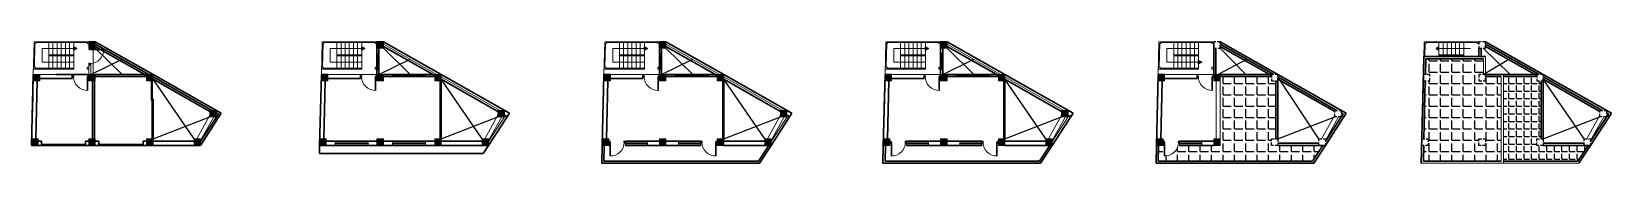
# Model space of a CAD drawing. Header units: inches. Extents: x 159242 to 346502, y -56182 to -26384.
# Drawn here: x 159242 to 162675, y -26649 to -26384 of the extents above; entities outside this region: 3.
import ezdxf

# ---------------------------------------------------------------- set-up
doc = ezdxf.new("R2010")
doc.units = ezdxf.units.IN
doc.header["$LTSCALE"] = 5
doc.header["$MEASUREMENT"] = 0
doc.linetypes.add('HIDDEN', pattern=[0.375, 0.25, -0.125])
for name, color, linetype, lineweight in [('A-WALL', 7, 'Continuous', 9), ('DOOR', 62, 'Continuous', 0), ('Dw', 2, 'Continuous', 18)]:
    doc.layers.add(name, color=color, linetype=linetype, lineweight=lineweight)
doc.layers.add('WALL', color=7, linetype='Continuous')

# ---------------------------------------------------------------- blocks, each defined once
blk = doc.blocks.new('A$C27B36B59')
at = {"layer": 'DOOR'}
for p, q in [((0, 4), (0, 0)), ((2.5, 4), (0, 4)), ((0, 0), (3, 0)), ((2.5, 2.5), (2.5, 4)), ((3, 2.5), (2.5, 2.5)), ((3, 0), (3, 2.5))]:
    blk.add_line(p, q, dxfattribs=at)
for centre, radius, start, end in [((-1.4, -0.5), 4.75, 22.1411, 72.838), ((1.3, 2.1), 1.64, 45.138, 144.8948), ((2.2, 0.3), 2.49, 83.3149, 152.658), ((0.1, 0.4), 2.05, 349.4875, 93.6805), ((2, -0.5), 2.01, 58.7447, 166.495), ((-0.1, 0.3), 1.13, 343.542, 86.947), ((2.1, -0.4), 1.17, 38.2816, 160.1519)]:
    blk.add_arc(centre, radius, start, end, dxfattribs=at)
blk = doc.blocks.new('D2')
at = {"layer": 'DOOR'}
for p, q in [((74474, 24047.6), (74474, 24018.1)), ((74474, 24047.6), (74475.5, 24047.6)), ((74475.5, 24047.6), (74475.5, 24018.1))]:
    blk.add_line(p, q, dxfattribs=at)
blk.add_arc((74474, 24047.6), 29.5, 180, 272.9146, dxfattribs=at)
at = {"layer": 'DOOR', "xscale": -1, "rotation": 180}
blk.add_blockref('A$C27B36B59', (74442, 24050.1), dxfattribs=at)
at = {"layer": 'DOOR', "rotation": 180}
blk.add_blockref('A$C27B36B59', (74478, 24050.1), dxfattribs=at)

msp = doc.modelspace()

# ---------------------------------------------------------------- hatches: boundary and pattern name
at = {"ltscale": 5}
for points in [[(159333.1, -26402.7), (159333.1, -26395.7), (159340, -26399.2)], [(159959.2, -26402.7), (159959.2, -26395.7), (159966.1, -26399.2)], [(160573.5, -26402.7), (160573.5, -26395.7), (160580.3, -26399.2)], [(161184.5, -26402.7), (161184.5, -26395.7), (161191.3, -26399.2)], [(162300.6, -26402.7), (162300.6, -26395.7), (162293.8, -26399.2)], [(161778.1, -26432.4), (161778.1, -26425.3), (161785, -26428.9)]]:
    msp.add_hatch(color=256, dxfattribs=at).paths.add_polyline_path(points)
at = {"layer": 'WALL', "linetype": 'ByBlock', "ltscale": 5, "true_color": 0xf8991e}
h = msp.add_hatch(color=30, dxfattribs=at)
h.dxf.hatch_style = 1
h.paths.add_polyline_path([(159380.1, -26384.4), (159366.1, -26384.4), (159366.1, -26398.4), (159380.1, -26398.4)])
h = msp.add_hatch(color=30, dxfattribs=at)
h.dxf.hatch_style = 1
h.paths.add_polyline_path([(159992.2, -26398.4), (160006.2, -26398.4), (160006.2, -26384.4), (159992.2, -26384.4)])
h = msp.add_hatch(color=30, dxfattribs=at)
h.dxf.hatch_style = 1
h.paths.add_polyline_path([(160606.5, -26398.4), (160620.5, -26398.4), (160620.5, -26384.4), (160606.5, -26384.4)])
h = msp.add_hatch(color=30, dxfattribs=at)
h.dxf.hatch_style = 1
h.paths.add_polyline_path([(161217.5, -26398.4), (161231.5, -26398.4), (161231.5, -26384.4), (161217.5, -26384.4)])
h = msp.add_hatch(dxfattribs=at)
h.set_pattern_fill('ANGLE', color=30, scale=90)
h.set_pattern_definition([(0, (23258.545, 650.744), (0, 24.75), [18, -6.75]), (90, (23258.545, 650.744), (-24.75, 2e-15), [18, -6.75])])
h.paths.add_polyline_path([(162436.1, -26460.3), (162401.6, -26460.3), (162401.6, -26469.8), (162387.6, -26469.8), (162387.6, -26455.8), (162396.6, -26455.8), (162397.6, -26455.2), (162397.6, -26421.3), (162272.1, -26421.3), (162271.3, -26455.8), (162280.8, -26455.8), (162280.8, -26469.8), (162270.9, -26469.8), (162267.9, -26596.1), (162277.4, -26596.1), (162277.4, -26610.1), (162267.6, -26610.1), (162266.8, -26644.6), (162436.1, -26644.6)])
h.paths.add_polyline_path([(162387.6, -26596.1), (162401.6, -26596.1), (162401.6, -26610.1), (162387.6, -26610.1)], flags=16)
h = msp.add_hatch(color=30, dxfattribs=at)
h.dxf.hatch_style = 1
h.paths.add_polyline_path([(159259.2, -26455.8), (159245.2, -26455.8), (159245.2, -26469.8), (159259.2, -26469.8)])
h = msp.add_hatch(color=30, dxfattribs=at)
h.dxf.hatch_style = 1
h.paths.add_polyline_path([(159380.1, -26455.8), (159366.1, -26455.8), (159366.1, -26469.8), (159380.1, -26469.8)])
h = msp.add_hatch(color=30, dxfattribs=at)
h.dxf.hatch_style = 1
h.paths.add_polyline_path([(159505.7, -26469.8), (159505.7, -26455.8), (159491.7, -26455.8), (159491.7, -26469.8)])
h = msp.add_hatch(color=30, dxfattribs=at)
h.dxf.hatch_style = 1
h.paths.add_polyline_path([(159871.4, -26469.8), (159885.4, -26469.8), (159885.4, -26455.8), (159871.4, -26455.8)])
h = msp.add_hatch(color=30, dxfattribs=at)
h.dxf.hatch_style = 1
h.paths.add_polyline_path([(159992.2, -26469.8), (160006.2, -26469.8), (160006.2, -26455.8), (159992.2, -26455.8)])
h = msp.add_hatch(color=30, dxfattribs=at)
h.dxf.hatch_style = 1
h.paths.add_polyline_path([(160131.8, -26469.8), (160131.8, -26455.8), (160117.8, -26455.8), (160117.8, -26469.8)])
h = msp.add_hatch(color=30, dxfattribs=at)
h.dxf.hatch_style = 1
h.paths.add_polyline_path([(160485.6, -26469.8), (160499.6, -26469.8), (160499.6, -26455.8), (160485.6, -26455.8)])
h = msp.add_hatch(color=30, dxfattribs=at)
h.dxf.hatch_style = 1
h.paths.add_polyline_path([(160606.5, -26469.8), (160620.5, -26469.8), (160620.5, -26455.8), (160606.5, -26455.8)])
h = msp.add_hatch(color=30, dxfattribs=at)
h.dxf.hatch_style = 1
h.paths.add_polyline_path([(160746, -26469.8), (160746, -26455.8), (160732, -26455.8), (160732, -26469.8)])
h = msp.add_hatch(color=30, dxfattribs=at)
h.dxf.hatch_style = 1
h.paths.add_polyline_path([(161096.6, -26469.8), (161110.6, -26469.8), (161110.6, -26455.8), (161096.6, -26455.8)])
h = msp.add_hatch(color=30, dxfattribs=at)
h.dxf.hatch_style = 1
h.paths.add_polyline_path([(161217.5, -26469.8), (161231.5, -26469.8), (161231.5, -26455.8), (161217.5, -26455.8)])
h = msp.add_hatch(color=30, dxfattribs=at)
h.dxf.hatch_style = 1
h.paths.add_polyline_path([(161357, -26469.8), (161357, -26455.8), (161343, -26455.8), (161343, -26469.8)])
h = msp.add_hatch(color=30, dxfattribs=at)
h.dxf.hatch_style = 1
h.paths.add_polyline_path([(161690.2, -26469.8), (161704.2, -26469.8), (161704.2, -26455.8), (161690.2, -26455.8)])
h = msp.add_hatch(dxfattribs=at)
h.set_pattern_fill('ANGLE', color=30, scale=90)
h.set_pattern_definition([(0, (23355.018, 650.744), (0, 24.75), [18, -6.75]), (90, (23355.018, 650.744), (-24.75, 2e-15), [18, -6.75])])
h.paths.add_polyline_path([(161825.1, -26460.3), (161825.1, -26469.8), (161825.1, -26596.1), (161825.1, -26610.1), (161811.1, -26610.1), (161736.9, -26610.1), (161736.9, -26605.1), (161734.4, -26605.1, -0.414214), (161703.4, -26633), (161703.4, -26605.1), (161700.9, -26605.1), (161700.9, -26610.1), (161691.1, -26610.1), (161690.3, -26644.6), (162026, -26644.6), (162048.3, -26610.1), (161950.7, -26610.1), (161936.7, -26610.1), (161936.7, -26596.1), (161946.2, -26596.1), (161946.2, -26469.8), (161936.7, -26469.8), (161936.7, -26460.3)])
h.paths.add_polyline_path([(161860.3, -26544.2), (161917.6, -26544.2), (161917.6, -26536.5), (161860.3, -26536.5)], flags=24)
h = msp.add_hatch(color=30, dxfattribs=at)
h.dxf.hatch_style = 1
h.paths.add_polyline_path([(161811.1, -26469.8), (161825.1, -26469.8), (161825.1, -26455.8), (161811.1, -26455.8)])
h = msp.add_hatch(dxfattribs=at)
h.set_pattern_fill('ANGLE', color=30, scale=60)
h.set_pattern_definition([(0, (23258.545, 650.744), (0, 16.5), [12, -4.5]), (90, (23258.545, 650.744), (-16.5, 1e-15), [12, -4.5])])
h.paths.add_polyline_path([(162522.7, -26469.8), (162513.2, -26469.8), (162513.2, -26460.3), (162440.6, -26460.3), (162440.6, -26644.6), (162602.6, -26644.6), (162624.9, -26610.1), (162527.2, -26610.1), (162513.2, -26610.1), (162513.2, -26596.1), (162522.7, -26596.1)])
h = msp.add_hatch(color=30, dxfattribs=at)
h.dxf.hatch_style = 1
h.paths.add_polyline_path([(159629.1, -26533.9), (159629.1, -26547.9), (159643.1, -26547.9), (159643.1, -26533.9)])
h = msp.add_hatch(color=30, dxfattribs=at)
h.dxf.hatch_style = 1
h.paths.add_polyline_path([(160255.2, -26533.9), (160255.2, -26547.9), (160269.2, -26547.9), (160269.2, -26533.9)])
h = msp.add_hatch(color=30, dxfattribs=at)
h.dxf.hatch_style = 1
h.paths.add_polyline_path([(160869.4, -26533.9), (160869.4, -26547.9), (160883.4, -26547.9), (160883.4, -26533.9)])
h = msp.add_hatch(color=30, dxfattribs=at)
h.dxf.hatch_style = 1
h.paths.add_polyline_path([(161480.4, -26533.9), (161480.4, -26547.9), (161494.4, -26547.9), (161494.4, -26533.9)])
h = msp.add_hatch(color=30, dxfattribs=at)
h.dxf.hatch_style = 1
h.paths.add_polyline_path([(159241.9, -26596.1), (159241.9, -26610.1), (159255.9, -26610.1), (159255.9, -26596.1)])
h = msp.add_hatch(color=30, dxfattribs=at)
h.dxf.hatch_style = 1
h.paths.add_polyline_path([(159366.1, -26596.1), (159366.1, -26610.1), (159380.1, -26610.1), (159380.1, -26596.1)])
h = msp.add_hatch(color=30, dxfattribs=at)
h.dxf.hatch_style = 1
h.paths.add_polyline_path([(159491.7, -26596.1), (159491.7, -26610.1), (159505.7, -26610.1), (159505.7, -26596.1)])
h = msp.add_hatch(color=30, dxfattribs=at)
h.dxf.hatch_style = 1
h.paths.add_polyline_path([(159594.7, -26596.1), (159594.7, -26610.1), (159608.7, -26610.1), (159608.7, -26596.1)])
h = msp.add_hatch(color=30, dxfattribs=at)
h.dxf.hatch_style = 1
h.paths.add_polyline_path([(159868, -26596.1), (159868, -26610.1), (159882, -26610.1), (159882, -26596.1)])
h = msp.add_hatch(color=30, dxfattribs=at)
h.dxf.hatch_style = 1
h.paths.add_polyline_path([(159992.2, -26596.1), (159992.2, -26610.1), (160006.2, -26610.1), (160006.2, -26596.1)])
h = msp.add_hatch(color=30, dxfattribs=at)
h.dxf.hatch_style = 1
h.paths.add_polyline_path([(160117.8, -26596.1), (160117.8, -26610.1), (160131.8, -26610.1), (160131.8, -26596.1)])
h = msp.add_hatch(color=30, dxfattribs=at)
h.dxf.hatch_style = 1
h.paths.add_polyline_path([(160220.8, -26596.1), (160220.8, -26610.1), (160234.8, -26610.1), (160234.8, -26596.1)])
h = msp.add_hatch(color=30, dxfattribs=at)
h.dxf.hatch_style = 1
h.paths.add_polyline_path([(160482.2, -26596.1), (160482.2, -26610.1), (160496.2, -26610.1), (160496.2, -26596.1)])
h = msp.add_hatch(color=30, dxfattribs=at)
h.dxf.hatch_style = 1
h.paths.add_polyline_path([(160606.5, -26596.1), (160606.5, -26610.1), (160620.5, -26610.1), (160620.5, -26596.1)])
h = msp.add_hatch(color=30, dxfattribs=at)
h.dxf.hatch_style = 1
h.paths.add_polyline_path([(160732, -26596.1), (160732, -26610.1), (160746, -26610.1), (160746, -26596.1)])
h = msp.add_hatch(color=30, dxfattribs=at)
h.dxf.hatch_style = 1
h.paths.add_polyline_path([(160835, -26596.1), (160835, -26610.1), (160849, -26610.1), (160849, -26596.1)])
h = msp.add_hatch(color=30, dxfattribs=at)
h.dxf.hatch_style = 1
h.paths.add_polyline_path([(161093.2, -26596.1), (161093.2, -26610.1), (161107.2, -26610.1), (161107.2, -26596.1)])
h = msp.add_hatch(color=30, dxfattribs=at)
h.dxf.hatch_style = 1
h.paths.add_polyline_path([(161217.5, -26596.1), (161217.5, -26610.1), (161231.5, -26610.1), (161231.5, -26596.1)])
h = msp.add_hatch(color=30, dxfattribs=at)
h.dxf.hatch_style = 1
h.paths.add_polyline_path([(161343, -26596.1), (161343, -26610.1), (161357, -26610.1), (161357, -26596.1)])
h = msp.add_hatch(color=30, dxfattribs=at)
h.dxf.hatch_style = 1
h.paths.add_polyline_path([(161446, -26596.1), (161446, -26610.1), (161460, -26610.1), (161460, -26596.1)])
h = msp.add_hatch(color=30, dxfattribs=at)
h.dxf.hatch_style = 1
h.paths.add_polyline_path([(161686.9, -26596.1), (161686.9, -26610.1), (161700.9, -26610.1), (161700.9, -26596.1)])
h = msp.add_hatch(color=30, dxfattribs=at)
h.dxf.hatch_style = 1
h.paths.add_polyline_path([(161811.1, -26596.1), (161811.1, -26610.1), (161825.1, -26610.1), (161825.1, -26596.1)])

# ---------------------------------------------------------------- linework, layer by layer
at = {"ltscale": 5}
for p, q in [((159333.1, -26402.7, -72.7), (159333.1, -26395.7, -72.7)), ((159333.1, -26395.7, -72.7), (159340, -26399.2, -72.7)), ((159340, -26399.2, -72.7), (159333.1, -26402.7, -72.7)), ((159959.2, -26402.7, -72.7), (159959.2, -26395.7, -72.7)), ((159959.2, -26395.7, -72.7), (159966.1, -26399.2, -72.7)), ((159966.1, -26399.2, -72.7), (159959.2, -26402.7, -72.7)), ((160573.5, -26402.7, -72.7), (160573.5, -26395.7, -72.7)), ((160573.5, -26395.7, -72.7), (160580.3, -26399.2, -72.7)), ((160580.3, -26399.2, -72.7), (160573.5, -26402.7, -72.7)), ((161184.5, -26402.7, -72.7), (161184.5, -26395.7, -72.7)), ((161184.5, -26395.7, -72.7), (161191.3, -26399.2, -72.7)), ((161191.3, -26399.2, -72.7), (161184.5, -26402.7, -72.7)), ((162300.6, -26395.7, -72.7), (162293.8, -26399.2, -72.7)), ((162293.8, -26399.2, -72.7), (162300.6, -26402.7, -72.7)), ((162300.6, -26402.7, -72.7), (162300.6, -26395.7, -72.7)), ((161778.1, -26432.4, -72.7), (161778.1, -26425.3, -72.7)), ((161778.1, -26425.3, -72.7), (161785, -26428.9, -72.7)), ((161785, -26428.9, -72.7), (161778.1, -26432.4, -72.7))]:
    msp.add_line(p, q, dxfattribs=at)
at = {"layer": 'A-WALL', "ltscale": 5}
for p, q in [((159246.9, -26384.4, -72.7), (159245.2, -26455.8, -72.7)), ((159366.1, -26384.4, -72.7), (159246.9, -26384.4, -72.7)), ((159248.8, -26388.4, -72.7), (159247.6, -26439.8, -72.7)), ((159362.1, -26386.4, -72.7), (159250.9, -26386.4, -72.7)), ((159264.5, -26428.9, -72.7), (159264.5, -26399.2, -72.7)), ((159264.5, -26399.2, -72.7), (159333.1, -26399.2, -72.7)), ((159279.1, -26384.4, -72.7), (159279.1, -26443.8, -72.7)), ((159288.1, -26384.4, -72.7), (159288.1, -26443.8, -72.7)), ((159297.1, -26384.4, -72.7), (159297.1, -26443.8, -72.7)), ((159306.1, -26384.4, -72.7), (159306.1, -26443.8, -72.7)), ((159315.1, -26384.4, -72.7), (159315.1, -26443.8, -72.7)), ((159324.1, -26384.4, -72.7), (159324.1, -26443.8, -72.7)), ((159333.1, -26384.4, -72.7), (159333.1, -26414.1, -72.7)), ((159375.1, -26398.4, -72.7), (159375.1, -26455.8, -72.7)), ((159873, -26384.4, -72.7), (159871.4, -26455.8, -72.7)), ((159992.2, -26384.4, -72.7), (159873, -26384.4, -72.7)), ((159875, -26388.4, -72.7), (159873.7, -26439.8, -72.7)), ((159988.2, -26386.4, -72.7), (159877, -26386.4, -72.7)), ((159890.6, -26428.9, -72.7), (159890.6, -26399.2, -72.7)), ((159890.6, -26399.2, -72.7), (159959.2, -26399.2, -72.7)), ((159905.2, -26384.4, -72.7), (159905.2, -26443.8, -72.7)), ((159914.2, -26384.4, -72.7), (159914.2, -26443.8, -72.7)), ((159923.2, -26384.4, -72.7), (159923.2, -26443.8, -72.7)), ((159932.2, -26384.4, -72.7), (159932.2, -26443.8, -72.7)), ((159941.2, -26384.4, -72.7), (159941.2, -26443.8, -72.7)), ((159950.2, -26384.4, -72.7), (159950.2, -26443.8, -72.7)), ((159959.2, -26384.4, -72.7), (159959.2, -26414.1, -72.7)), ((160487.3, -26384.4, -72.7), (160485.6, -26455.8, -72.7)), ((160606.5, -26384.4, -72.7), (160487.3, -26384.4, -72.7)), ((160489.2, -26388.4, -72.7), (160487.9, -26439.8, -72.7)), ((160602.5, -26386.4, -72.7), (160491.3, -26386.4, -72.7)), ((160504.8, -26428.9, -72.7), (160504.8, -26399.2, -72.7)), ((160504.8, -26399.2, -72.7), (160573.5, -26399.2, -72.7)), ((160519.5, -26384.4, -72.7), (160519.5, -26443.8, -72.7)), ((160528.5, -26384.4, -72.7), (160528.5, -26443.8, -72.7)), ((160537.5, -26384.4, -72.7), (160537.5, -26443.8, -72.7)), ((160546.5, -26384.4, -72.7), (160546.5, -26443.8, -72.7)), ((160555.5, -26384.4, -72.7), (160555.5, -26443.8, -72.7)), ((160564.5, -26384.4, -72.7), (160564.5, -26443.8, -72.7)), ((160573.5, -26384.4, -72.7), (160573.5, -26414.1, -72.7)), ((161098.3, -26384.4, -72.7), (161096.6, -26455.8, -72.7)), ((161217.5, -26384.4, -72.7), (161098.3, -26384.4, -72.7)), ((161100.2, -26388.4, -72.7), (161098.9, -26439.8, -72.7)), ((161213.5, -26386.4, -72.7), (161102.3, -26386.4, -72.7)), ((161115.8, -26428.9, -72.7), (161115.8, -26399.2, -72.7)), ((161115.8, -26399.2, -72.7), (161184.5, -26399.2, -72.7)), ((161130.5, -26384.4, -72.7), (161130.5, -26443.8, -72.7)), ((161139.5, -26384.4, -72.7), (161139.5, -26443.8, -72.7)), ((161148.5, -26384.4, -72.7), (161148.5, -26443.8, -72.7)), ((161157.5, -26384.4, -72.7), (161157.5, -26443.8, -72.7)), ((161166.5, -26384.4, -72.7), (161166.5, -26443.8, -72.7)), ((161175.5, -26384.4, -72.7), (161175.5, -26443.8, -72.7)), ((161184.5, -26384.4, -72.7), (161184.5, -26414.1, -72.7)), ((161691.9, -26384.4, -72.7), (161690.2, -26455.8, -72.7)), ((161811.1, -26384.4, -72.7), (161691.9, -26384.4, -72.7)), ((161693.8, -26388.4, -72.7), (161692.6, -26439.8, -72.7)), ((161807.1, -26386.4, -72.7), (161695.9, -26386.4, -72.7)), ((161709.5, -26428.9, -72.7), (161709.5, -26399.2, -72.7)), ((161709.5, -26399.2, -72.7), (161778.1, -26399.2, -72.7)), ((161724.1, -26384.4, -72.7), (161724.1, -26443.8, -72.7)), ((161733.1, -26384.4, -72.7), (161733.1, -26443.8, -72.7)), ((161742.1, -26384.4, -72.7), (161742.1, -26443.8, -72.7)), ((161751.1, -26384.4, -72.7), (161751.1, -26443.8, -72.7)), ((161760.1, -26384.4, -72.7), (161760.1, -26443.8, -72.7)), ((161769.1, -26384.4, -72.7), (161769.1, -26443.8, -72.7)), ((161778.1, -26384.4, -72.7), (161778.1, -26414.1, -72.7)), ((162268.5, -26384.4, -72.7), (162266.8, -26455.8, -72.7)), ((162387.6, -26384.4, -72.7), (162268.5, -26384.4, -72.7)), ((162270.4, -26388.4, -72.7), (162269.7, -26416.8, -72.7)), ((162383.6, -26386.4, -72.7), (162272.5, -26386.4, -72.7)), ((162300.6, -26384.4, -72.7), (162300.6, -26416.8, -72.7)), ((162369.3, -26399.2, -72.7), (162300.6, -26399.2, -72.7)), ((162309.6, -26384.4, -72.7), (162309.6, -26416.8, -72.7)), ((162318.6, -26384.4, -72.7), (162318.6, -26416.8, -72.7)), ((162327.6, -26384.4, -72.7), (162327.6, -26416.8, -72.7)), ((162336.6, -26384.4, -72.7), (162336.6, -26416.8, -72.7)), ((162345.6, -26384.4, -72.7), (162345.6, -26416.8, -72.7)), ((162354.6, -26384.4, -72.7), (162354.6, -26414.1, -72.7)), ((159333.1, -26428.9, -72.7), (159264.5, -26428.9, -72.7)), ((159333.1, -26413.1, -72.7), (159279.1, -26413.1, -72.7)), ((159333.1, -26414.1, -72.7), (159279.1, -26414.1, -72.7)), ((159333.1, -26415.1, -72.7), (159279.1, -26415.1, -72.7)), ((159333.1, -26414.1, -72.7), (159333.1, -26443.8, -72.7)), ((159366.1, -26434.4, -72.7), (159366.1, -26469.8, -72.7)), ((159370.6, -26434.4, -72.7), (159370.6, -26455.8, -72.7)), ((159959.2, -26428.9, -72.7), (159890.6, -26428.9, -72.7)), ((159959.2, -26413.1, -72.7), (159905.2, -26413.1, -72.7)), ((159959.2, -26414.1, -72.7), (159905.2, -26414.1, -72.7)), ((159959.2, -26415.1, -72.7), (159905.2, -26415.1, -72.7)), ((159959.2, -26414.1, -72.7), (159959.2, -26443.8, -72.7)), ((159996.7, -26409.1, -72.7), (159992.2, -26409.1, -72.7)), ((160573.5, -26428.9, -72.7), (160504.8, -26428.9, -72.7)), ((160573.5, -26413.1, -72.7), (160519.5, -26413.1, -72.7)), ((160573.5, -26414.1, -72.7), (160519.5, -26414.1, -72.7)), ((160573.5, -26415.1, -72.7), (160519.5, -26415.1, -72.7)), ((160573.5, -26414.1, -72.7), (160573.5, -26443.8, -72.7)), ((160611, -26409.1, -72.7), (160606.5, -26409.1, -72.7)), ((161184.5, -26428.9, -72.7), (161115.8, -26428.9, -72.7)), ((161184.5, -26413.1, -72.7), (161130.5, -26413.1, -72.7)), ((161184.5, -26414.1, -72.7), (161130.5, -26414.1, -72.7)), ((161184.5, -26415.1, -72.7), (161130.5, -26415.1, -72.7)), ((161184.5, -26414.1, -72.7), (161184.5, -26443.8, -72.7)), ((161222, -26409.1, -72.7), (161217.5, -26409.1, -72.7)), ((161778.1, -26428.9, -72.7), (161709.5, -26428.9, -72.7)), ((161778.1, -26413.1, -72.7), (161724.1, -26413.1, -72.7)), ((161778.1, -26414.1, -72.7), (161724.1, -26414.1, -72.7)), ((161778.1, -26415.1, -72.7), (161724.1, -26415.1, -72.7)), ((161778.1, -26414.1, -72.7), (161778.1, -26443.8, -72.7)), ((162354.6, -26413.1, -72.7), (162300.6, -26413.1, -72.7)), ((162354.6, -26414.1, -72.7), (162300.6, -26414.1, -72.7)), ((162354.6, -26415.1, -72.7), (162300.6, -26415.1, -72.7)), ((162354.6, -26414.1, -72.7), (162354.6, -26416.8, -72.7)), ((162397.6, -26455.8, -72.7), (162397.6, -26421.3, -72.7)), ((162401.6, -26455.8, -72.7), (162401.6, -26416.8, -72.7)), ((159259.2, -26455.8, -72.7), (159245.2, -26455.8, -72.7)), ((159366.1, -26455.8, -72.7), (159245.2, -26455.8, -72.7)), ((159333.1, -26443.8, -72.7), (159245.5, -26443.8, -72.7)), ((159333.1, -26441.8, -72.7), (159249.6, -26441.8, -72.7)), ((159366.1, -26443.8, -72.7), (159362.1, -26443.8, -72.7)), ((159501.7, -26511.8, -72.7), (159501.7, -26469.8, -72.7)), ((159501.7, -26469.8, -72.7), (159503.7, -26469.8, -72.7)), ((159501.7, -26472.8, -72.7), (159503.7, -26472.8, -72.7)), ((159503.7, -26469.8, -72.7), (159503.7, -26511.8, -72.7)), ((159992.2, -26455.8, -72.7), (159871.4, -26455.8, -72.7)), ((159959.2, -26443.8, -72.7), (159871.6, -26443.8, -72.7)), ((159959.2, -26441.8, -72.7), (159875.7, -26441.8, -72.7)), ((159992.2, -26443.8, -72.7), (159988.2, -26443.8, -72.7)), ((159996.7, -26445.1, -72.7), (159992.2, -26445.1, -72.7)), ((160026, -26460.3, -72.7), (160026, -26455.8, -72.7)), ((160098, -26460.3, -72.7), (160098, -26455.8, -72.7)), ((160606.5, -26455.8, -72.7), (160485.6, -26455.8, -72.7)), ((160573.5, -26443.8, -72.7), (160485.9, -26443.8, -72.7)), ((160573.5, -26441.8, -72.7), (160489.9, -26441.8, -72.7)), ((160606.5, -26443.8, -72.7), (160602.5, -26443.8, -72.7)), ((160611, -26445.1, -72.7), (160606.5, -26445.1, -72.7)), ((160640.2, -26460.3, -72.7), (160640.2, -26455.8, -72.7)), ((160712.2, -26460.3, -72.7), (160712.2, -26455.8, -72.7)), ((161217.5, -26455.8, -72.7), (161096.6, -26455.8, -72.7)), ((161184.5, -26443.8, -72.7), (161096.9, -26443.8, -72.7)), ((161184.5, -26441.8, -72.7), (161100.9, -26441.8, -72.7)), ((161217.5, -26443.8, -72.7), (161213.5, -26443.8, -72.7)), ((161222, -26445.1, -72.7), (161217.5, -26445.1, -72.7)), ((161251.2, -26460.3, -72.7), (161251.2, -26455.8, -72.7)), ((161323.2, -26460.3, -72.7), (161323.2, -26455.8, -72.7)), ((161811.1, -26455.8, -72.7), (161690.2, -26455.8, -72.7)), ((161778.1, -26443.8, -72.7), (161690.5, -26443.8, -72.7)), ((161778.1, -26441.8, -72.7), (161694.6, -26441.8, -72.7)), ((161811.1, -26443.8, -72.7), (161807.1, -26443.8, -72.7)), ((161816.1, -26469.8, -72.7), (161816.1, -26596.1, -72.7)), ((161825.1, -26469.8, -72.7), (161825.1, -26596.1, -72.7)), ((162436.1, -26644.6, -72.7), (162436.1, -26460.3, -72.7)), ((162440.6, -26649.1, -72.7), (162440.6, -26455.8, -72.7)), ((159503.7, -26508.8, -72.7), (159501.7, -26508.8, -72.7)), ((159503.7, -26508.8, -72.7), (159505.7, -26508.8, -72.7)), ((159503.7, -26511.8, -72.7), (159501.7, -26511.8, -72.7)), ((159600.4, -26596.1, -72.7), (159629.1, -26544.2, -72.7)), ((159608.7, -26599.7, -72.7), (159637.4, -26547.9, -72.7)), ((160226.5, -26596.1, -72.7), (160255.2, -26544.2, -72.7)), ((160234.8, -26599.7, -72.7), (160263.5, -26547.9, -72.7)), ((160840.8, -26596.1, -72.7), (160869.4, -26544.2, -72.7)), ((160849, -26599.7, -72.7), (160877.7, -26547.9, -72.7)), ((161451.8, -26596.1, -72.7), (161480.4, -26544.2, -72.7)), ((161460, -26599.7, -72.7), (161488.7, -26547.9, -72.7)), ((162045.4, -26596.1, -72.7), (162074.1, -26544.2, -72.7)), ((162053.7, -26599.7, -72.7), (162082.3, -26547.9, -72.7)), ((162621.9, -26596.1, -72.7), (162650.6, -26544.2, -72.7)), ((162630.2, -26599.7, -72.7), (162658.9, -26547.9, -72.7)), ((159901.1, -26601.1, -72.7), (159901.1, -26610.1, -72.7)), ((159973.1, -26601.1, -72.7), (159973.1, -26610.1, -72.7)), ((160026, -26601.1, -72.7), (160026, -26610.1, -72.7)), ((160098, -26601.1, -72.7), (160098, -26610.1, -72.7)), ((160482.2, -26610.1, -72.7), (160481.9, -26610.1, -72.7)), ((160532.2, -26601.1, -72.7), (160532.2, -26610.1, -72.7)), ((160580.2, -26601.1, -72.7), (160580.2, -26610.1, -72.7)), ((160648, -26601.1, -72.7), (160648, -26610.1, -72.7)), ((160696, -26601.1, -72.7), (160696, -26610.1, -72.7)), ((161093.2, -26610.1, -72.7), (161092.9, -26610.1, -72.7)), ((161143.2, -26601.1, -72.7), (161143.2, -26610.1, -72.7)), ((161191.2, -26601.1, -72.7), (161191.2, -26610.1, -72.7)), ((161259, -26601.1, -72.7), (161259, -26610.1, -72.7)), ((161307, -26601.1, -72.7), (161307, -26610.1, -72.7)), ((161686.9, -26610.1, -72.7), (161686.6, -26610.1, -72.7)), ((161736.9, -26601.1, -72.7), (161736.9, -26610.1, -72.7)), ((161784.9, -26601.1, -72.7), (161784.9, -26610.1, -72.7)), ((162605, -26649.1, -72.7), (162262.2, -26649.1, -72.7))]:
    msp.add_line(p, q, dxfattribs=at)
at = {"layer": 'A-WALL', "lineweight": 30}
for p, q in [((159380.1, -26384.4, -72.7), (159366.1, -26384.4, -72.7)), ((159380.1, -26384.4, -72.7), (159505.7, -26455.8, -72.7)), ((159380.1, -26389.6, -72.7), (159496.6, -26455.8, -72.7)), ((159380.1, -26394.7, -72.7), (159491.7, -26458.2, -72.7)), ((159992.2, -26384.4, -72.7), (159992.2, -26455.8, -72.7)), ((160006.2, -26384.4, -72.7), (159992.2, -26384.4, -72.7)), ((159996.7, -26398.4, -72.7), (159996.7, -26455.8, -72.7)), ((159996.7, -26398.4, -72.7), (159996.7, -26455.8, -72.7)), ((160006.2, -26384.4, -72.7), (160131.8, -26455.8, -72.7)), ((160006.2, -26394.7, -72.7), (160117.8, -26458.2, -72.7)), ((160606.5, -26384.4, -72.7), (160606.5, -26455.8, -72.7)), ((160620.5, -26384.4, -72.7), (160606.5, -26384.4, -72.7)), ((160611, -26398.4, -72.7), (160611, -26455.8, -72.7)), ((160611, -26398.4, -72.7), (160611, -26455.8, -72.7)), ((160620.5, -26384.4, -72.7), (160746, -26455.8, -72.7)), ((160620.5, -26394.7, -72.7), (160732, -26458.2, -72.7)), ((161217.5, -26384.4, -72.7), (161217.5, -26455.8, -72.7)), ((161231.5, -26384.4, -72.7), (161217.5, -26384.4, -72.7)), ((161222, -26398.4, -72.7), (161222, -26455.8, -72.7)), ((161222, -26398.4, -72.7), (161222, -26455.8, -72.7)), ((161231.5, -26384.4, -72.7), (161357, -26455.8, -72.7)), ((161231.5, -26394.7, -72.7), (161343, -26458.2, -72.7)), ((161811.1, -26384.4, -72.7), (161811.1, -26455.8, -72.7)), ((161811.1, -26398.4, -72.7), (161811.1, -26455.8, -72.7)), ((161815.6, -26398.4, -72.7), (161815.6, -26455.8, -72.7)), ((161825.1, -26384.4, -72.7), (161950.7, -26455.8, -72.7)), ((161825.1, -26389.6, -72.7), (161941.6, -26455.8, -72.7)), ((161825.1, -26394.7, -72.7), (161936.7, -26458.2, -72.7)), ((162387.6, -26398.4, -72.7), (162387.6, -26416.8, -72.7)), ((162392.1, -26398.4, -72.7), (162392.1, -26416.8, -72.7)), ((162401.6, -26384.4, -72.7), (162527.2, -26455.8, -72.7)), ((162401.6, -26389.6, -72.7), (162518.1, -26455.8, -72.7)), ((162401.6, -26394.7, -72.7), (162513.2, -26458.2, -72.7)), ((159370.6, -26434.4, -72.7), (159366.1, -26434.4, -72.7)), ((162262.2, -26649.1, -72.7), (162267.6, -26419.7, -72.7)), ((162266.8, -26455.8, -72.7), (162267.7, -26416.8, -72.7)), ((162267.7, -26416.8, -72.7), (162401.6, -26416.8, -72.7)), ((162271.3, -26455.8, -72.7), (162272.1, -26421.3, -72.7)), ((162272.1, -26421.3, -72.7), (162397.6, -26421.3, -72.7)), ((159241.6, -26610.1, -72.7), (159245.2, -26455.8, -72.7)), ((159245.2, -26455.8, -72.7), (159243.3, -26536.7, -72.7)), ((159250.9, -26596.1, -72.7), (159253.9, -26469.8, -72.7)), ((159259.2, -26464.8, -72.7), (159330.1, -26464.8, -72.7)), ((159295.2, -26455.8, -72.7), (159366.1, -26455.8, -72.7)), ((159330.1, -26464.8, -72.7), (159330.1, -26455.8, -72.7)), ((159373.9, -26469.8, -72.7), (159373.9, -26596.1, -72.7)), ((159378.4, -26469.8, -72.7), (159378.4, -26596.1, -72.7)), ((159380.1, -26455.8, -72.7), (159491.7, -26455.8, -72.7)), ((159491.7, -26460.3, -72.7), (159380.1, -26460.3, -72.7)), ((159503.7, -26469.8, -72.7), (159503.7, -26596.1, -72.7)), ((159505.7, -26455.8, -72.7), (159653.9, -26540.1, -72.7)), ((159505.7, -26461, -72.7), (159634, -26533.9, -72.7)), ((159505.7, -26466.1, -72.7), (159629.1, -26536.3, -72.7)), ((159871.4, -26455.8, -72.7), (159867.7, -26610.1, -72.7)), ((159885.4, -26455.8, -72.7), (159871.4, -26455.8, -72.7)), ((159880, -26469.8, -72.7), (159877, -26596.1, -72.7)), ((159885.4, -26464.8, -72.7), (159956.2, -26464.8, -72.7)), ((159956.2, -26464.8, -72.7), (159956.2, -26455.8, -72.7)), ((160006.2, -26455.8, -72.7), (160113.6, -26455.8, -72.7)), ((160117.8, -26460.3, -72.7), (160006.2, -26460.3, -72.7)), ((160129.8, -26469.8, -72.7), (160129.8, -26596.6, -72.7)), ((160131.8, -26455.8, -72.7), (160280.1, -26540.1, -72.7)), ((160131.8, -26466.1, -72.7), (160255.2, -26536.3, -72.7)), ((160131.8, -26469.8, -72.7), (160131.8, -26596.6, -72.7)), ((160485.6, -26455.8, -72.7), (160481.9, -26610.1, -72.7)), ((160499.6, -26455.8, -72.7), (160485.6, -26455.8, -72.7)), ((160494.2, -26469.8, -72.7), (160491.2, -26596.1, -72.7)), ((160499.6, -26464.8, -72.7), (160570.5, -26464.8, -72.7)), ((160570.5, -26464.8, -72.7), (160570.5, -26455.8, -72.7)), ((160620.5, -26455.8, -72.7), (160727.8, -26455.8, -72.7)), ((160732, -26460.3, -72.7), (160620.5, -26460.3, -72.7)), ((160744, -26469.8, -72.7), (160744, -26596.6, -72.7)), ((160746, -26455.8, -72.7), (160894.3, -26540.1, -72.7)), ((160746, -26466.1, -72.7), (160869.4, -26536.3, -72.7)), ((160746, -26469.8, -72.7), (160746, -26596.6, -72.7)), ((161096.6, -26455.8, -72.7), (161092.9, -26610.1, -72.7)), ((161110.6, -26455.8, -72.7), (161096.6, -26455.8, -72.7)), ((161105.2, -26469.8, -72.7), (161102.2, -26596.1, -72.7)), ((161110.6, -26464.8, -72.7), (161181.5, -26464.8, -72.7)), ((161181.5, -26464.8, -72.7), (161181.5, -26455.8, -72.7)), ((161231.5, -26455.8, -72.7), (161338.8, -26455.8, -72.7)), ((161343, -26460.3, -72.7), (161231.5, -26460.3, -72.7)), ((161355, -26469.8, -72.7), (161355, -26596.6, -72.7)), ((161357, -26455.8, -72.7), (161505.3, -26540.1, -72.7)), ((161357, -26466.1, -72.7), (161480.4, -26536.3, -72.7)), ((161357, -26469.8, -72.7), (161357, -26596.6, -72.7)), ((161690.2, -26455.8, -72.7), (161686.6, -26610.1, -72.7)), ((161704.2, -26455.8, -72.7), (161690.2, -26455.8, -72.7)), ((161704.2, -26455.8, -72.7), (161690.2, -26455.8, -72.7)), ((161698.9, -26469.8, -72.7), (161695.9, -26596.1, -72.7)), ((161704.2, -26464.8, -72.7), (161775.1, -26464.8, -72.7)), ((161775.1, -26464.8, -72.7), (161775.1, -26455.8, -72.7)), ((161825.1, -26455.8, -72.7), (161936.7, -26455.8, -72.7)), ((161936.7, -26460.3, -72.7), (161825.1, -26460.3, -72.7)), ((161946.2, -26469.8, -72.7), (161946.2, -26596.6, -72.7)), ((161950.7, -26455.8, -72.7), (162098.9, -26540.1, -72.7)), ((161950.7, -26461, -72.7), (162079, -26533.9, -72.7)), ((161950.7, -26466.1, -72.7), (162074.1, -26536.3, -72.7)), ((161950.7, -26469.8, -72.7), (161950.7, -26596.6, -72.7)), ((162266.8, -26455.8, -72.7), (162264.8, -26536.7, -72.7)), ((162270.9, -26469.8, -72.7), (162267.9, -26596.1, -72.7)), ((162401.6, -26455.8, -72.7), (162513.2, -26455.8, -72.7)), ((162436.1, -26460.3, -72.7), (162401.6, -26460.3, -72.7)), ((162513.2, -26460.3, -72.7), (162440.6, -26460.3, -72.7)), ((162522.7, -26469.8, -72.7), (162522.7, -26596.1, -72.7)), ((162527.2, -26455.8, -72.7), (162675.5, -26540.1, -72.7)), ((162527.2, -26461, -72.7), (162655.5, -26533.9, -72.7)), ((162527.2, -26466.1, -72.7), (162650.6, -26536.3, -72.7)), ((162527.2, -26469.8, -72.7), (162527.2, -26596.6, -72.7)), ((159505.7, -26508.8, -72.7), (159505.7, -26597.1, -72.7)), ((160483.9, -26525.7, -72.7), (160484.9, -26482.7, -72.7)), ((161094.9, -26525.7, -72.7), (161095.9, -26482.7, -72.7)), ((161688.6, -26525.7, -72.7), (161689.6, -26482.7, -72.7)), ((159653.9, -26540.1, -72.7), (159608.7, -26610.1, -72.7)), ((159647.6, -26541.6, -72.7), (159608.7, -26601.8, -72.7)), ((159643.1, -26539.1, -72.7), (159647.6, -26541.6, -72.7)), ((160280.1, -26540.1, -72.7), (160234.8, -26610.1, -72.7)), ((160894.3, -26540.1, -72.7), (160849, -26610.1, -72.7)), ((161505.3, -26540.1, -72.7), (161460, -26610.1, -72.7)), ((162098.9, -26540.1, -72.7), (162053.7, -26610.1, -72.7)), ((162092.6, -26541.6, -72.7), (162053.7, -26601.8, -72.7)), ((162088.1, -26539.1, -72.7), (162092.6, -26541.6, -72.7)), ((162675.5, -26540.1, -72.7), (162630.2, -26610.1, -72.7)), ((162669.1, -26541.6, -72.7), (162630.2, -26601.8, -72.7)), ((162664.6, -26539.1, -72.7), (162669.1, -26541.6, -72.7)), ((159643.1, -26544.2, -72.7), (159649, -26547.6, -72.7)), ((160269.2, -26544.2, -72.7), (160275.2, -26547.6, -72.7)), ((160883.4, -26544.2, -72.7), (160889.4, -26547.6, -72.7)), ((161494.4, -26544.2, -72.7), (161500.4, -26547.6, -72.7)), ((162088.1, -26544.2, -72.7), (162094, -26547.6, -72.7)), ((162664.6, -26544.2, -72.7), (162670.6, -26547.6, -72.7)), ((159608.1, -26610.1, -72.7), (159241.6, -26610.1, -72.7)), ((159608.1, -26610.1, -72.7), (159241.6, -26610.1, -72.7)), ((159255.9, -26601.1, -72.7), (159263, -26601.1, -72.7)), ((159263, -26610.1, -72.7), (159263, -26601.1, -72.7)), ((159359, -26608.1, -72.7), (159263, -26608.1, -72.7)), ((159359, -26610.1, -72.7), (159359, -26601.1, -72.7)), ((159359, -26601.1, -72.7), (159366.1, -26601.1, -72.7)), ((159387.9, -26601.1, -72.7), (159380.1, -26601.1, -72.7)), ((159387.9, -26610.1, -72.7), (159387.9, -26601.1, -72.7)), ((159483.9, -26608.1, -72.7), (159387.9, -26608.1, -72.7)), ((159483.9, -26610.1, -72.7), (159483.9, -26601.1, -72.7)), ((159483.9, -26601.1, -72.7), (159491.7, -26601.1, -72.7)), ((159594.7, -26601.1, -72.7), (159505.7, -26601.1, -72.7)), ((159867.7, -26610.1, -72.7), (159867.3, -26628.1, -72.7)), ((160234.8, -26610.1, -72.7), (159867.7, -26610.1, -72.7)), ((159992.2, -26601.1, -72.7), (159882, -26601.1, -72.7)), ((160117.8, -26601.1, -72.7), (160006.2, -26601.1, -72.7)), ((160014, -26601.1, -72.7), (160006.2, -26601.1, -72.7)), ((160110, -26601.1, -72.7), (160117.8, -26601.1, -72.7)), ((160220.8, -26601.1, -72.7), (160131.8, -26601.1, -72.7)), ((160234.8, -26610.1, -72.7), (160223.2, -26628.1, -72.7)), ((160481.9, -26610.1, -72.7), (160481, -26649.1, -72.7)), ((160486.4, -26610.1, -72.7), (160485.6, -26644.6, -72.7)), ((160606.5, -26601.1, -72.7), (160532.2, -26601.1, -72.7)), ((160696, -26610.1, -72.7), (160532.2, -26610.1, -72.7)), ((160696, -26601.1, -72.7), (160620.5, -26601.1, -72.7)), ((160835, -26601.1, -72.7), (160746, -26601.1, -72.7)), ((160849, -26610.1, -72.7), (160746, -26610.1, -72.7)), ((160843.7, -26610.1, -72.7), (160821.4, -26644.6, -72.7)), ((160849, -26610.1, -72.7), (160823.8, -26649.1, -72.7)), ((161092.9, -26610.1, -72.7), (161092, -26649.1, -72.7)), ((161097.4, -26610.1, -72.7), (161096.6, -26644.6, -72.7)), ((161217.5, -26601.1, -72.7), (161143.2, -26601.1, -72.7)), ((161307, -26610.1, -72.7), (161143.2, -26610.1, -72.7)), ((161307, -26601.1, -72.7), (161231.5, -26601.1, -72.7)), ((161446, -26601.1, -72.7), (161357, -26601.1, -72.7)), ((161460, -26610.1, -72.7), (161357, -26610.1, -72.7)), ((161454.7, -26610.1, -72.7), (161432.4, -26644.6, -72.7)), ((161460, -26610.1, -72.7), (161434.8, -26649.1, -72.7)), ((161686.6, -26610.1, -72.7), (161685.7, -26649.1, -72.7)), ((161691.1, -26610.1, -72.7), (161690.3, -26644.6, -72.7)), ((161811.1, -26601.1, -72.7), (161736.9, -26601.1, -72.7)), ((161811.1, -26610.1, -72.7), (161736.9, -26610.1, -72.7)), ((162039.7, -26605.6, -72.7), (161950.7, -26605.6, -72.7)), ((162053.7, -26610.1, -72.7), (161950.7, -26610.1, -72.7)), ((162048.3, -26610.1, -72.7), (162026, -26644.6, -72.7)), ((162053.7, -26610.1, -72.7), (162028.5, -26649.1, -72.7)), ((162267.6, -26610.1, -72.7), (162266.8, -26644.6, -72.7)), ((162616.2, -26605.6, -72.7), (162527.2, -26605.6, -72.7)), ((162630.2, -26610.1, -72.7), (162527.2, -26610.1, -72.7)), ((162624.9, -26610.1, -72.7), (162602.6, -26644.6, -72.7)), ((162630.2, -26610.1, -72.7), (162605, -26649.1, -72.7)), ((160223.2, -26628.1, -72.7), (159867.3, -26628.1, -72.7)), ((160821.4, -26644.6, -72.7), (160485.6, -26644.6, -72.7)), ((161432.4, -26644.6, -72.7), (161096.6, -26644.6, -72.7)), ((162026, -26644.6, -72.7), (161690.3, -26644.6, -72.7)), ((162436.1, -26644.6, -72.7), (162266.8, -26644.6, -72.7)), ((162602.6, -26644.6, -72.7), (162440.6, -26644.6, -72.7)), ((160823.8, -26649.1, -72.7), (160481, -26649.1, -72.7)), ((161434.8, -26649.1, -72.7), (161092, -26649.1, -72.7)), ((162028.5, -26649.1, -72.7), (161685.7, -26649.1, -72.7))]:
    msp.add_line(p, q, dxfattribs=at)
at = {"layer": 'A-WALL', "ltscale": 5, "elevation": -72.7}
for points in [[(159246.9, -26384.4), (159250.9, -26384.4), (159250.9, -26388.4), (159246.9, -26388.4)], [(159362.1, -26384.4), (159366.1, -26384.4), (159366.1, -26388.4), (159362.1, -26388.4)], [(159366.1, -26398.4), (159380.1, -26398.4), (159380.1, -26384.4), (159366.1, -26384.4)], [(159873, -26384.4), (159877, -26384.4), (159877, -26388.4), (159873, -26388.4)], [(159988.2, -26384.4), (159992.2, -26384.4), (159992.2, -26388.4), (159988.2, -26388.4)], [(159992.2, -26398.4), (160006.2, -26398.4), (160006.2, -26384.4), (159992.2, -26384.4)], [(160006.2, -26389.6), (160006.2, -26398.4), (159996.7, -26398.4), (159996.7, -26419.8), (159996.7, -26455.8), (160006.2, -26455.8), (160122.7, -26455.8)], [(160487.3, -26384.4), (160491.3, -26384.4), (160491.3, -26388.4), (160487.3, -26388.4)], [(160602.5, -26384.4), (160606.5, -26384.4), (160606.5, -26388.4), (160602.5, -26388.4)], [(160606.5, -26398.4), (160620.5, -26398.4), (160620.5, -26384.4), (160606.5, -26384.4)], [(160620.5, -26389.6), (160620.5, -26398.4), (160611, -26398.4), (160611, -26419.8), (160611, -26455.8), (160620.5, -26455.8), (160736.9, -26455.8)], [(161098.3, -26384.4), (161102.3, -26384.4), (161102.3, -26388.4), (161098.3, -26388.4)], [(161213.5, -26384.4), (161217.5, -26384.4), (161217.5, -26388.4), (161213.5, -26388.4)], [(161217.5, -26398.4), (161231.5, -26398.4), (161231.5, -26384.4), (161217.5, -26384.4)], [(161231.5, -26389.6), (161231.5, -26398.4), (161222, -26398.4), (161222, -26419.8), (161222, -26455.8), (161231.5, -26455.8), (161347.9, -26455.8)], [(161691.9, -26384.4), (161695.9, -26384.4), (161695.9, -26388.4), (161691.9, -26388.4)], [(161807.1, -26384.4), (161811.1, -26384.4), (161811.1, -26388.4), (161807.1, -26388.4)], [(162268.5, -26384.4), (162272.5, -26384.4), (162272.5, -26388.4), (162268.5, -26388.4)], [(162383.6, -26384.4), (162387.6, -26384.4), (162387.6, -26388.4), (162383.6, -26388.4)], [(159245.6, -26439.8), (159249.6, -26439.8), (159249.6, -26443.8), (159245.6, -26443.8)], [(159362.1, -26439.8), (159366.1, -26439.8), (159366.1, -26443.8), (159362.1, -26443.8)], [(159871.7, -26439.8), (159875.7, -26439.8), (159875.7, -26443.8), (159871.7, -26443.8)], [(159988.2, -26439.8), (159992.2, -26439.8), (159992.2, -26443.8), (159988.2, -26443.8)], [(160485.9, -26439.8), (160489.9, -26439.8), (160489.9, -26443.8), (160485.9, -26443.8)], [(160602.5, -26439.8), (160606.5, -26439.8), (160606.5, -26443.8), (160602.5, -26443.8)], [(161096.9, -26439.8), (161100.9, -26439.8), (161100.9, -26443.8), (161096.9, -26443.8)], [(161213.5, -26439.8), (161217.5, -26439.8), (161217.5, -26443.8), (161213.5, -26443.8)], [(161690.6, -26439.8), (161694.6, -26439.8), (161694.6, -26443.8), (161690.6, -26443.8)], [(161807.1, -26439.8), (161811.1, -26439.8), (161811.1, -26443.8), (161807.1, -26443.8)], [(159245.2, -26469.8), (159259.2, -26469.8), (159259.2, -26455.8), (159245.2, -26455.8)], [(159366.1, -26469.8), (159380.1, -26469.8), (159380.1, -26455.8), (159366.1, -26455.8)], [(159491.7, -26469.8), (159505.7, -26469.8), (159505.7, -26455.8), (159491.7, -26455.8)], [(159871.4, -26469.8), (159885.4, -26469.8), (159885.4, -26455.8), (159871.4, -26455.8)], [(159992.2, -26469.8), (160006.2, -26469.8), (160006.2, -26455.8), (159992.2, -26455.8)], [(160117.8, -26469.8), (160131.8, -26469.8), (160131.8, -26455.8), (160117.8, -26455.8)], [(160485.6, -26469.8), (160499.6, -26469.8), (160499.6, -26455.8), (160485.6, -26455.8)], [(160606.5, -26469.8), (160620.5, -26469.8), (160620.5, -26455.8), (160606.5, -26455.8)], [(160732, -26469.8), (160746, -26469.8), (160746, -26455.8), (160732, -26455.8)], [(161096.6, -26469.8), (161110.6, -26469.8), (161110.6, -26455.8), (161096.6, -26455.8)], [(161217.5, -26469.8), (161231.5, -26469.8), (161231.5, -26455.8), (161217.5, -26455.8)], [(161343, -26469.8), (161357, -26469.8), (161357, -26455.8), (161343, -26455.8)], [(161690.2, -26469.8), (161704.2, -26469.8), (161704.2, -26455.8), (161690.2, -26455.8)], [(161811.1, -26469.8), (161825.1, -26469.8), (161825.1, -26455.8), (161811.1, -26455.8)], [(159629.1, -26533.9), (159643.1, -26533.9), (159643.1, -26547.9), (159629.1, -26547.9)], [(160255.2, -26533.9), (160269.2, -26533.9), (160269.2, -26547.9), (160255.2, -26547.9)], [(160869.4, -26533.9), (160883.4, -26533.9), (160883.4, -26547.9), (160869.4, -26547.9)], [(161480.4, -26533.9), (161494.4, -26533.9), (161494.4, -26547.9), (161480.4, -26547.9)], [(159241.9, -26596.1), (159255.9, -26596.1), (159255.9, -26610.1), (159241.9, -26610.1)], [(159366.1, -26596.1), (159380.1, -26596.1), (159380.1, -26610.1), (159366.1, -26610.1)], [(159491.7, -26596.1), (159505.7, -26596.1), (159505.7, -26610.1), (159491.7, -26610.1)], [(159594.7, -26596.1), (159608.7, -26596.1), (159608.7, -26610.1), (159594.7, -26610.1)], [(159868, -26596.1), (159882, -26596.1), (159882, -26610.1), (159868, -26610.1)], [(159992.2, -26596.1), (160006.2, -26596.1), (160006.2, -26610.1), (159992.2, -26610.1)], [(160117.8, -26596.1), (160131.8, -26596.1), (160131.8, -26610.1), (160117.8, -26610.1)], [(160220.8, -26596.1), (160234.8, -26596.1), (160234.8, -26610.1), (160220.8, -26610.1)], [(160482.2, -26596.1), (160496.2, -26596.1), (160496.2, -26610.1), (160482.2, -26610.1)], [(160606.5, -26596.1), (160620.5, -26596.1), (160620.5, -26610.1), (160606.5, -26610.1)], [(160732, -26596.1), (160746, -26596.1), (160746, -26610.1), (160732, -26610.1)], [(160835, -26596.1), (160849, -26596.1), (160849, -26610.1), (160835, -26610.1)], [(161093.2, -26596.1), (161107.2, -26596.1), (161107.2, -26610.1), (161093.2, -26610.1)], [(161217.5, -26596.1), (161231.5, -26596.1), (161231.5, -26610.1), (161217.5, -26610.1)], [(161343, -26596.1), (161357, -26596.1), (161357, -26610.1), (161343, -26610.1)], [(161446, -26596.1), (161460, -26596.1), (161460, -26610.1), (161446, -26610.1)], [(161686.9, -26596.1), (161700.9, -26596.1), (161700.9, -26610.1), (161686.9, -26610.1)], [(161811.1, -26596.1), (161825.1, -26596.1), (161825.1, -26610.1), (161811.1, -26610.1)]]:
    msp.add_lwpolyline(points, close=True, dxfattribs=at)
at = {"layer": 'A-WALL', "ltscale": 5}
for points, elevation in [([(159505.7, -26601.1), (159505.7, -26601.1), (159594.7, -26601.1), (159594.7, -26596.1), (159608.7, -26596.1), (159608.7, -26601.8), (159643.5, -26547.9), (159629.1, -26547.9), (159629.1, -26533.9), (159634, -26533.9), (159505.7, -26461), (159505.7, -26469.8)], -72.7), ([(160131.8, -26601.1), (160131.8, -26601.1), (160220.8, -26601.1), (160220.8, -26596.1), (160234.8, -26596.1), (160234.8, -26601.8), (160269.6, -26547.9), (160255.2, -26547.9), (160255.2, -26533.9), (160260.1, -26533.9), (160131.8, -26461), (160131.8, -26469.8)], -72.7), ([(160746, -26601.1), (160746, -26601.1), (160835, -26601.1), (160835, -26596.1), (160849, -26596.1), (160849, -26601.8), (160883.9, -26547.9), (160869.4, -26547.9), (160869.4, -26533.9), (160874.3, -26533.9), (160746, -26461), (160746, -26469.8)], -72.7), ([(161357, -26601.1), (161357, -26601.1), (161446, -26601.1), (161446, -26596.1), (161460, -26596.1), (161460, -26601.8), (161494.9, -26547.9), (161480.4, -26547.9), (161480.4, -26533.9), (161485.3, -26533.9), (161357, -26461), (161357, -26469.8)], -72.7), ([(159505.7, -26508.8), (159505.7, -26596.1)], -72.7), ([(346285, -56172.7), (346285, -56181.7), (346276, -56181.7), (346276, -56172.7)], -145.4), ([(346427.8, -56172.7), (346427.8, -56181.7), (346418.8, -56181.7), (346418.8, -56172.7)], -145.4), ([(346499.1, -56172.7), (346499.1, -56181.7), (346488.8, -56181.7), (346488.8, -56167.7), (346501.6, -56167.7)], -145.4)]:
    msp.add_lwpolyline(points, dxfattribs=dict(at, elevation=elevation))
at = {"layer": 'Dw', "color": 3}
for p, q in [((159994, -26445.1, -72.7), (159994, -26409.1, -72.7)), ((159995, -26445.1, -72.7), (159995, -26409.1, -72.7)), ((160608.2, -26445.1, -72.7), (160608.2, -26409.1, -72.7)), ((160609.2, -26445.1, -72.7), (160609.2, -26409.1, -72.7)), ((161219.2, -26445.1, -72.7), (161219.2, -26409.1, -72.7)), ((161220.2, -26445.1, -72.7), (161220.2, -26409.1, -72.7)), ((160098, -26457, -72.7), (160026, -26457, -72.7)), ((160098, -26459, -72.7), (160026, -26459, -72.7)), ((160712.2, -26457, -72.7), (160640.2, -26457, -72.7)), ((160712.2, -26459, -72.7), (160640.2, -26459, -72.7)), ((161323.2, -26457, -72.7), (161251.2, -26457, -72.7)), ((161323.2, -26459, -72.7), (161251.2, -26459, -72.7)), ((159901.1, -26604.6, -72.7), (159973.1, -26604.6, -72.7)), ((159901.1, -26606.6, -72.7), (159973.1, -26606.6, -72.7)), ((160026, -26604.6, -72.7), (160098, -26604.6, -72.7)), ((160026, -26606.6, -72.7), (160098, -26606.6, -72.7)), ((160580.2, -26604.6, -72.7), (160532.2, -26604.6, -72.7)), ((160580.2, -26606.6, -72.7), (160532.2, -26606.6, -72.7)), ((160648, -26604.6, -72.7), (160696, -26604.6, -72.7)), ((160648, -26606.6, -72.7), (160696, -26606.6, -72.7)), ((161191.2, -26604.6, -72.7), (161143.2, -26604.6, -72.7)), ((161191.2, -26606.6, -72.7), (161143.2, -26606.6, -72.7)), ((161259, -26604.6, -72.7), (161307, -26604.6, -72.7)), ((161259, -26606.6, -72.7), (161307, -26606.6, -72.7)), ((161784.9, -26604.6, -72.7), (161736.9, -26604.6, -72.7)), ((161784.9, -26606.6, -72.7), (161736.9, -26606.6, -72.7))]:
    msp.add_line(p, q, dxfattribs=at)
at = {"layer": 'WALL', "color": 30, "linetype": 'ByBlock', "ltscale": 5, "true_color": 0xf8991e}
for p, q in [((159380.1, -26398.4, -72.7), (159438.4, -26455.8, -72.7)), ((160006.2, -26398.4, -72.7), (160064.5, -26455.8, -72.7)), ((160620.5, -26398.4, -72.7), (160678.7, -26455.8, -72.7)), ((161231.5, -26398.4, -72.7), (161289.7, -26455.8, -72.7)), ((161825.1, -26398.4, -72.7), (161880.9, -26455.8, -72.7)), ((162396.6, -26398.4, -72.7), (162455.3, -26455.8, -72.7)), ((159370.6, -26455.8, -72.7), (159438.4, -26422.7, -72.7)), ((159996.7, -26455.8, -72.7), (160064.5, -26422.7, -72.7)), ((160611, -26455.8, -72.7), (160678.7, -26422.7, -72.7)), ((161222, -26455.8, -72.7), (161289.7, -26422.7, -72.7)), ((161820.1, -26455.8, -72.7), (161883.3, -26422.7, -72.7)), ((162396.6, -26455.8, -72.7), (162456, -26420.5, -72.7)), ((159594.7, -26596.1, -72.7), (159505.7, -26466.1, -72.7)), ((160220.8, -26596.1, -72.7), (160131.8, -26466.1, -72.7)), ((160835, -26596.1, -72.7), (160746, -26466.1, -72.7)), ((161446, -26596.1, -72.7), (161357, -26466.1, -72.7)), ((162039.7, -26596.1, -72.7), (161950.7, -26461, -72.7)), ((162616.2, -26596.1, -72.7), (162527.2, -26466.1, -72.7)), ((159505.7, -26596.1, -72.7), (159629.1, -26547.9, -72.7)), ((160131.8, -26596.1, -72.7), (160255.2, -26547.9, -72.7)), ((160746, -26596.1, -72.7), (160869.4, -26547.9, -72.7)), ((161357, -26596.1, -72.7), (161480.4, -26547.9, -72.7)), ((161950.7, -26596.1, -72.7), (162074.1, -26547.9, -72.7)), ((162527.2, -26596.1, -72.7), (162650.6, -26547.9, -72.7))]:
    msp.add_line(p, q, dxfattribs=at)
at = {"layer": 'WALL', "color": 2, "linetype": 'HIDDEN', "ltscale": 5, "elevation": -72.7}
for points in [[(161811.1, -26398.4), (161825.1, -26398.4), (161825.1, -26384.4), (161811.1, -26384.4)], [(162387.6, -26398.4), (162401.6, -26398.4), (162401.6, -26384.4), (162387.6, -26384.4)], [(161936.7, -26469.8), (161950.7, -26469.8), (161950.7, -26455.8), (161936.7, -26455.8)], [(162266.8, -26469.8), (162280.8, -26469.8), (162280.8, -26455.8), (162266.8, -26455.8)], [(162387.6, -26469.8), (162401.6, -26469.8), (162401.6, -26455.8), (162387.6, -26455.8)], [(162513.2, -26469.8), (162527.2, -26469.8), (162527.2, -26455.8), (162513.2, -26455.8)], [(162074.1, -26533.9), (162088.1, -26533.9), (162088.1, -26547.9), (162074.1, -26547.9)], [(162650.6, -26533.9), (162664.6, -26533.9), (162664.6, -26547.9), (162650.6, -26547.9)], [(161936.7, -26596.1), (161950.7, -26596.1), (161950.7, -26610.1), (161936.7, -26610.1)], [(162039.7, -26596.1), (162053.7, -26596.1), (162053.7, -26610.1), (162039.7, -26610.1)], [(162263.4, -26596.1), (162277.4, -26596.1), (162277.4, -26610.1), (162263.4, -26610.1)], [(162387.6, -26596.1), (162401.6, -26596.1), (162401.6, -26610.1), (162387.6, -26610.1)], [(162513.2, -26596.1), (162527.2, -26596.1), (162527.2, -26610.1), (162513.2, -26610.1)], [(162616.2, -26596.1), (162630.2, -26596.1), (162630.2, -26610.1), (162616.2, -26610.1)]]:
    msp.add_lwpolyline(points, close=True, dxfattribs=at)

# ---------------------------------------------------------------- block references
at = {"layer": 'WALL', "color": 2, "linetype": 'ByBlock', "rotation": 90.00000000018322}
msp.add_blockref('D2', (183416.2, -100876.3, -72.7), dxfattribs=at)
at = {"layer": 'WALL', "color": 2, "linetype": 'ByBlock'}
for p in [(84888.2, -50508.4, -72.7), (85514.3, -50508.4, -72.7), (86128.5, -50508.4, -72.7), (86739.5, -50508.4, -72.7), (87333.2, -50508.4, -72.7), (86254.1, -50651.2, -72.7), (86865.1, -50651.2, -72.7)]:
    msp.add_blockref('D2', p, dxfattribs=at)
at = {"layer": 'WALL', "color": 2, "linetype": 'ByBlock', "xscale": -1, "rotation": 359.9999999998169}
for p in [(234974.2, -50651.2, -72.7), (235585.2, -50651.2, -72.7), (236178.9, -50651.2, -72.7)]:
    msp.add_blockref('D2', p, dxfattribs=at)

doc.saveas('drawing.dxf')
